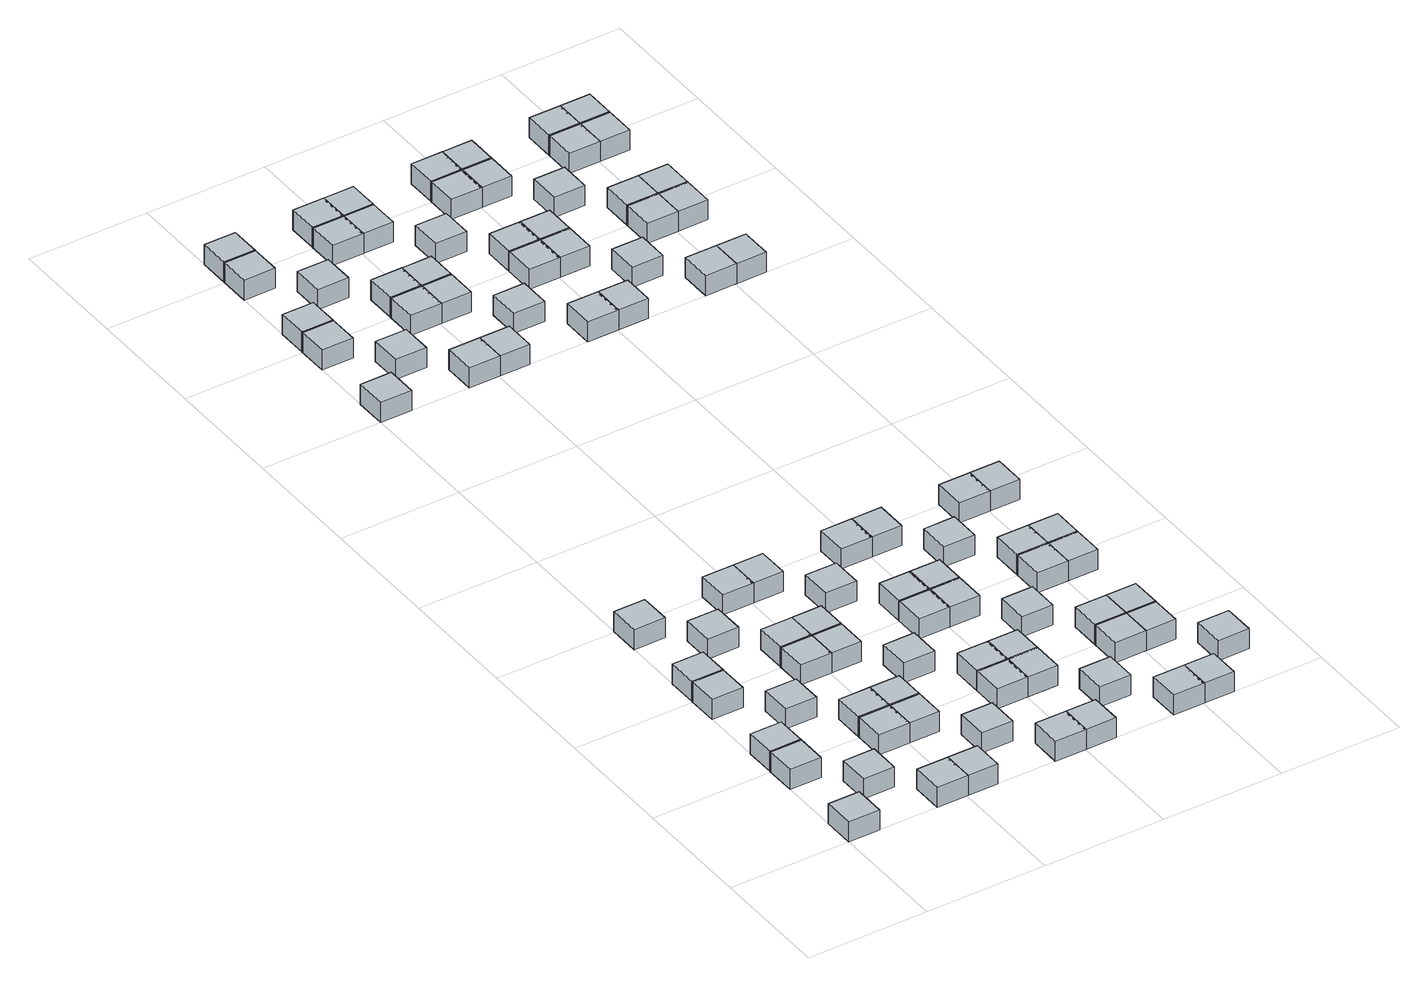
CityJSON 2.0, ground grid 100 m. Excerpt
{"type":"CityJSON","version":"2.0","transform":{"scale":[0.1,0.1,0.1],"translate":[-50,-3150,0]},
"CityObjects":{
"object1":{"type":"GenericCityObject","geometry":[{"type":"Solid","lod":"1","boundaries":[[[[0,1,2,3]],[[4,5,1,0]],[[5,6,2,1]],[[6,7,3,2]],[[7,4,0,3]],[[7,6,5,4]]]]}]},
"object2":{"type":"GenericCityObject","geometry":[{"type":"Solid","lod":"1","boundaries":[[[[8,9,10,11]],[[12,13,9,8]],[[13,14,10,9]],[[14,15,11,10]],[[15,12,8,11]],[[15,14,13,12]]]]}]},
"object3":{"type":"GenericCityObject","geometry":[{"type":"Solid","lod":"1","boundaries":[[[[16,17,18,19]],[[20,21,17,16]],[[21,22,18,17]],[[22,23,19,18]],[[23,20,16,19]],[[23,22,21,20]]]]}]},
"object4":{"type":"GenericCityObject","geometry":[{"type":"Solid","lod":"1","boundaries":[[[[24,25,26,27]],[[28,29,25,24]],[[29,30,26,25]],[[30,31,27,26]],[[31,28,24,27]],[[31,30,29,28]]]]}]},
"object5":{"type":"GenericCityObject","geometry":[{"type":"Solid","lod":"1","boundaries":[[[[32,33,34,35]],[[36,37,33,32]],[[37,38,34,33]],[[38,39,35,34]],[[39,36,32,35]],[[39,38,37,36]]]]}]},
"object6":{"type":"GenericCityObject","geometry":[{"type":"Solid","lod":"1","boundaries":[[[[40,41,42,43]],[[44,45,41,40]],[[45,46,42,41]],[[46,47,43,42]],[[47,44,40,43]],[[47,46,45,44]]]]}]},
"object7":{"type":"GenericCityObject","geometry":[{"type":"Solid","lod":"1","boundaries":[[[[48,49,50,51]],[[52,53,49,48]],[[53,54,50,49]],[[54,55,51,50]],[[55,52,48,51]],[[55,54,53,52]]]]}]},
"object8":{"type":"GenericCityObject","geometry":[{"type":"Solid","lod":"1","boundaries":[[[[56,57,58,59]],[[60,61,57,56]],[[61,62,58,57]],[[62,63,59,58]],[[63,60,56,59]],[[63,62,61,60]]]]}]},
"object9":{"type":"GenericCityObject","geometry":[{"type":"Solid","lod":"1","boundaries":[[[[64,65,66,67]],[[68,69,65,64]],[[69,70,66,65]],[[70,71,67,66]],[[71,68,64,67]],[[71,70,69,68]]]]}]},
"object10":{"type":"GenericCityObject","geometry":[{"type":"Solid","lod":"1","boundaries":[[[[72,73,74,75]],[[76,77,73,72]],[[77,78,74,73]],[[78,79,75,74]],[[79,76,72,75]],[[79,78,77,76]]]]}]},
"object11":{"type":"GenericCityObject","geometry":[{"type":"Solid","lod":"1","boundaries":[[[[80,81,82,83]],[[84,85,81,80]],[[85,86,82,81]],[[86,87,83,82]],[[87,84,80,83]],[[87,86,85,84]]]]}]},
"object12":{"type":"GenericCityObject","geometry":[{"type":"Solid","lod":"1","boundaries":[[[[88,89,90,91]],[[92,93,89,88]],[[93,94,90,89]],[[94,95,91,90]],[[95,92,88,91]],[[95,94,93,92]]]]}]},
"object13":{"type":"GenericCityObject","geometry":[{"type":"Solid","lod":"1","boundaries":[[[[96,97,98,99]],[[100,101,97,96]],[[101,102,98,97]],[[102,103,99,98]],[[103,100,96,99]],[[103,102,101,100]]]]}]},
"object14":{"type":"GenericCityObject","geometry":[{"type":"Solid","lod":"1","boundaries":[[[[104,105,106,107]],[[108,109,105,104]],[[109,110,106,105]],[[110,111,107,106]],[[111,108,104,107]],[[111,110,109,108]]]]}]},
"object15":{"type":"GenericCityObject","geometry":[{"type":"Solid","lod":"1","boundaries":[[[[112,113,114,115]],[[116,117,113,112]],[[117,118,114,113]],[[118,119,115,114]],[[119,116,112,115]],[[119,118,117,116]]]]}]},
"object16":{"type":"GenericCityObject","geometry":[{"type":"Solid","lod":"1","boundaries":[[[[120,121,122,123]],[[124,125,121,120]],[[125,126,122,121]],[[126,127,123,122]],[[127,124,120,123]],[[127,126,125,124]]]]}]},
"object17":{"type":"GenericCityObject","geometry":[{"type":"Solid","lod":"1","boundaries":[[[[128,129,130,131]],[[132,133,129,128]],[[133,134,130,129]],[[134,135,131,130]],[[135,132,128,131]],[[135,134,133,132]]]]}]},
"object18":{"type":"GenericCityObject","geometry":[{"type":"Solid","lod":"1","boundaries":[[[[136,137,138,139]],[[140,141,137,136]],[[141,142,138,137]],[[142,143,139,138]],[[143,140,136,139]],[[143,142,141,140]]]]}]},
"object19":{"type":"GenericCityObject","geometry":[{"type":"Solid","lod":"1","boundaries":[[[[144,145,146,147]],[[148,149,145,144]],[[149,150,146,145]],[[150,151,147,146]],[[151,148,144,147]],[[151,150,149,148]]]]}]},
"object20":{"type":"GenericCityObject","geometry":[{"type":"Solid","lod":"1","boundaries":[[[[152,153,154,155]],[[156,157,153,152]],[[157,158,154,153]],[[158,159,155,154]],[[159,156,152,155]],[[159,158,157,156]]]]}]},
"object21":{"type":"GenericCityObject","geometry":[{"type":"Solid","lod":"1","boundaries":[[[[160,161,162,163]],[[164,165,161,160]],[[165,166,162,161]],[[166,167,163,162]],[[167,164,160,163]],[[167,166,165,164]]]]}]},
"object22":{"type":"GenericCityObject","geometry":[{"type":"Solid","lod":"1","boundaries":[[[[168,169,170,171]],[[172,173,169,168]],[[173,174,170,169]],[[174,175,171,170]],[[175,172,168,171]],[[175,174,173,172]]]]}]},
"object23":{"type":"GenericCityObject","geometry":[{"type":"Solid","lod":"1","boundaries":[[[[176,177,178,179]],[[180,181,177,176]],[[181,182,178,177]],[[182,183,179,178]],[[183,180,176,179]],[[183,182,181,180]]]]}]},
"object24":{"type":"GenericCityObject","geometry":[{"type":"Solid","lod":"1","boundaries":[[[[184,185,186,187]],[[188,189,185,184]],[[189,190,186,185]],[[190,191,187,186]],[[191,188,184,187]],[[191,190,189,188]]]]}]},
"object25":{"type":"GenericCityObject","geometry":[{"type":"Solid","lod":"1","boundaries":[[[[192,193,194,195]],[[196,197,193,192]],[[197,198,194,193]],[[198,199,195,194]],[[199,196,192,195]],[[199,198,197,196]]]]}]},
"object26":{"type":"GenericCityObject","geometry":[{"type":"Solid","lod":"1","boundaries":[[[[200,201,202,203]],[[204,205,201,200]],[[205,206,202,201]],[[206,207,203,202]],[[207,204,200,203]],[[207,206,205,204]]]]}]},
"object27":{"type":"GenericCityObject","geometry":[{"type":"Solid","lod":"1","boundaries":[[[[208,209,210,211]],[[212,213,209,208]],[[213,214,210,209]],[[214,215,211,210]],[[215,212,208,211]],[[215,214,213,212]]]]}]},
"object28":{"type":"GenericCityObject","geometry":[{"type":"Solid","lod":"1","boundaries":[[[[216,217,218,219]],[[220,221,217,216]],[[221,222,218,217]],[[222,223,219,218]],[[223,220,216,219]],[[223,222,221,220]]]]}]},
"object29":{"type":"GenericCityObject","geometry":[{"type":"Solid","lod":"1","boundaries":[[[[224,225,226,227]],[[228,229,225,224]],[[229,230,226,225]],[[230,231,227,226]],[[231,228,224,227]],[[231,230,229,228]]]]}]},
"object30":{"type":"GenericCityObject","geometry":[{"type":"Solid","lod":"1","boundaries":[[[[232,233,234,235]],[[236,237,233,232]],[[237,238,234,233]],[[238,239,235,234]],[[239,236,232,235]],[[239,238,237,236]]]]}]},
"object31":{"type":"GenericCityObject","geometry":[{"type":"Solid","lod":"1","boundaries":[[[[240,241,242,243]],[[244,245,241,240]],[[245,246,242,241]],[[246,247,243,242]],[[247,244,240,243]],[[247,246,245,244]]]]}]},
"object32":{"type":"GenericCityObject","geometry":[{"type":"Solid","lod":"1","boundaries":[[[[248,249,250,251]],[[252,253,249,248]],[[253,254,250,249]],[[254,255,251,250]],[[255,252,248,251]],[[255,254,253,252]]]]}]},
"object33":{"type":"GenericCityObject","geometry":[{"type":"Solid","lod":"1","boundaries":[[[[256,257,258,259]],[[260,261,257,256]],[[261,262,258,257]],[[262,263,259,258]],[[263,260,256,259]],[[263,262,261,260]]]]}]},
"object34":{"type":"GenericCityObject","geometry":[{"type":"Solid","lod":"1","boundaries":[[[[264,265,266,267]],[[268,269,265,264]],[[269,270,266,265]],[[270,271,267,266]],[[271,268,264,267]],[[271,270,269,268]]]]}]},
"object35":{"type":"GenericCityObject","geometry":[{"type":"Solid","lod":"1","boundaries":[[[[272,273,274,275]],[[276,277,273,272]],[[277,278,274,273]],[[278,279,275,274]],[[279,276,272,275]],[[279,278,277,276]]]]}]},
"object36":{"type":"GenericCityObject","geometry":[{"type":"Solid","lod":"1","boundaries":[[[[280,281,282,283]],[[284,285,281,280]],[[285,286,282,281]],[[286,287,283,282]],[[287,284,280,283]],[[287,286,285,284]]]]}]},
"object37":{"type":"GenericCityObject","geometry":[{"type":"Solid","lod":"1","boundaries":[[[[288,289,290,291]],[[292,293,289,288]],[[293,294,290,289]],[[294,295,291,290]],[[295,292,288,291]],[[295,294,293,292]]]]}]},
"object38":{"type":"GenericCityObject","geometry":[{"type":"Solid","lod":"1","boundaries":[[[[296,297,298,299]],[[300,301,297,296]],[[301,302,298,297]],[[302,303,299,298]],[[303,300,296,299]],[[303,302,301,300]]]]}]},
"object39":{"type":"GenericCityObject","geometry":[{"type":"Solid","lod":"1","boundaries":[[[[304,305,306,307]],[[308,309,305,304]],[[309,310,306,305]],[[310,311,307,306]],[[311,308,304,307]],[[311,310,309,308]]]]}]},
"object40":{"type":"GenericCityObject","geometry":[{"type":"Solid","lod":"1","boundaries":[[[[312,313,314,315]],[[316,317,313,312]],[[317,318,314,313]],[[318,319,315,314]],[[319,316,312,315]],[[319,318,317,316]]]]}]},
"object41":{"type":"GenericCityObject","geometry":[{"type":"Solid","lod":"1","boundaries":[[[[320,321,322,323]],[[324,325,321,320]],[[325,326,322,321]],[[326,327,323,322]],[[327,324,320,323]],[[327,326,325,324]]]]}]},
"object42":{"type":"GenericCityObject","geometry":[{"type":"Solid","lod":"1","boundaries":[[[[328,329,330,331]],[[332,333,329,328]],[[333,334,330,329]],[[334,335,331,330]],[[335,332,328,331]],[[335,334,333,332]]]]}]},
"object43":{"type":"GenericCityObject","geometry":[{"type":"Solid","lod":"1","boundaries":[[[[336,337,338,339]],[[340,341,337,336]],[[341,342,338,337]],[[342,343,339,338]],[[343,340,336,339]],[[343,342,341,340]]]]}]},
"object44":{"type":"GenericCityObject","geometry":[{"type":"Solid","lod":"1","boundaries":[[[[344,345,346,347]],[[348,349,345,344]],[[349,350,346,345]],[[350,351,347,346]],[[351,348,344,347]],[[351,350,349,348]]]]}]},
"object45":{"type":"GenericCityObject","geometry":[{"type":"Solid","lod":"1","boundaries":[[[[352,353,354,355]],[[356,357,353,352]],[[357,358,354,353]],[[358,359,355,354]],[[359,356,352,355]],[[359,358,357,356]]]]}]},
"object46":{"type":"GenericCityObject","geometry":[{"type":"Solid","lod":"1","boundaries":[[[[360,361,362,363]],[[364,365,361,360]],[[365,366,362,361]],[[366,367,363,362]],[[367,364,360,363]],[[367,366,365,364]]]]}]},
"object47":{"type":"GenericCityObject","geometry":[{"type":"Solid","lod":"1","boundaries":[[[[368,369,370,371]],[[372,373,369,368]],[[373,374,370,369]],[[374,375,371,370]],[[375,372,368,371]],[[375,374,373,372]]]]}]},
"object48":{"type":"GenericCityObject","geometry":[{"type":"Solid","lod":"1","boundaries":[[[[376,377,378,379]],[[380,381,377,376]],[[381,382,378,377]],[[382,383,379,378]],[[383,380,376,379]],[[383,382,381,380]]]]}]},
"object49":{"type":"GenericCityObject","geometry":[{"type":"Solid","lod":"1","boundaries":[[[[384,385,386,387]],[[388,389,385,384]],[[389,390,386,385]],[[390,391,387,386]],[[391,388,384,387]],[[391,390,389,388]]]]}]},
"object50":{"type":"GenericCityObject","geometry":[{"type":"Solid","lod":"1","boundaries":[[[[392,393,394,395]],[[396,397,393,392]],[[397,398,394,393]],[[398,399,395,394]],[[399,396,392,395]],[[399,398,397,396]]]]}]},
"object51":{"type":"GenericCityObject","geometry":[{"type":"Solid","lod":"1","boundaries":[[[[400,401,402,403]],[[404,405,401,400]],[[405,406,402,401]],[[406,407,403,402]],[[407,404,400,403]],[[407,406,405,404]]]]}]},
"object52":{"type":"GenericCityObject","geometry":[{"type":"Solid","lod":"1","boundaries":[[[[408,409,410,411]],[[412,413,409,408]],[[413,414,410,409]],[[414,415,411,410]],[[415,412,408,411]],[[415,414,413,412]]]]}]},
"object53":{"type":"GenericCityObject","geometry":[{"type":"Solid","lod":"1","boundaries":[[[[416,417,418,419]],[[420,421,417,416]],[[421,422,418,417]],[[422,423,419,418]],[[423,420,416,419]],[[423,422,421,420]]]]}]},
"object54":{"type":"GenericCityObject","geometry":[{"type":"Solid","lod":"1","boundaries":[[[[424,425,426,427]],[[428,429,425,424]],[[429,430,426,425]],[[430,431,427,426]],[[431,428,424,427]],[[431,430,429,428]]]]}]},
"object55":{"type":"GenericCityObject","geometry":[{"type":"Solid","lod":"1","boundaries":[[[[432,433,434,435]],[[436,437,433,432]],[[437,438,434,433]],[[438,439,435,434]],[[439,436,432,435]],[[439,438,437,436]]]]}]},
"object56":{"type":"GenericCityObject","geometry":[{"type":"Solid","lod":"1","boundaries":[[[[440,441,442,443]],[[444,445,441,440]],[[445,446,442,441]],[[446,447,443,442]],[[447,444,440,443]],[[447,446,445,444]]]]}]},
"object57":{"type":"GenericCityObject","geometry":[{"type":"Solid","lod":"1","boundaries":[[[[448,449,450,451]],[[452,453,449,448]],[[453,454,450,449]],[[454,455,451,450]],[[455,452,448,451]],[[455,454,453,452]]]]}]},
"object58":{"type":"GenericCityObject","geometry":[{"type":"Solid","lod":"1","boundaries":[[[[456,457,458,459]],[[460,461,457,456]],[[461,462,458,457]],[[462,463,459,458]],[[463,460,456,459]],[[463,462,461,460]]]]}]},
"object59":{"type":"GenericCityObject","geometry":[{"type":"Solid","lod":"1","boundaries":[[[[464,465,466,467]],[[468,469,465,464]],[[469,470,466,465]],[[470,471,467,466]],[[471,468,464,467]],[[471,470,469,468]]]]}]},
"object60":{"type":"GenericCityObject","geometry":[{"type":"Solid","lod":"1","boundaries":[[[[472,473,474,475]],[[476,477,473,472]],[[477,478,474,473]],[[478,479,475,474]],[[479,476,472,475]],[[479,478,477,476]]]]}]},
"object61":{"type":"GenericCityObject","geometry":[{"type":"Solid","lod":"1","boundaries":[[[[480,481,482,483]],[[484,485,481,480]],[[485,486,482,481]],[[486,487,483,482]],[[487,484,480,483]],[[487,486,485,484]]]]}]},
"object62":{"type":"GenericCityObject","geometry":[{"type":"Solid","lod":"1","boundaries":[[[[488,489,490,491]],[[492,493,489,488]],[[493,494,490,489]],[[494,495,491,490]],[[495,492,488,491]],[[495,494,493,492]]]]}]},
"object63":{"type":"GenericCityObject","geometry":[{"type":"Solid","lod":"1","boundaries":[[[[496,497,498,499]],[[500,501,497,496]],[[501,502,498,497]],[[502,503,499,498]],[[503,500,496,499]],[[503,502,501,500]]]]}]},
"object64":{"type":"GenericCityObject","geometry":[{"type":"Solid","lod":"1","boundaries":[[[[504,505,506,507]],[[508,509,505,504]],[[509,510,506,505]],[[510,511,507,506]],[[511,508,504,507]],[[511,510,509,508]]]]}]},
"object65":{"type":"GenericCityObject","geometry":[{"type":"Solid","lod":"1","boundaries":[[[[512,513,514,515]],[[516,517,513,512]],[[517,518,514,513]],[[518,519,515,514]],[[519,516,512,515]],[[519,518,517,516]]]]}]},
"object66":{"type":"GenericCityObject","geometry":[{"type":"Solid","lod":"1","boundaries":[[[[520,521,522,523]],[[524,525,521,520]],[[525,526,522,521]],[[526,527,523,522]],[[527,524,520,523]],[[527,526,525,524]]]]}]},
"object67":{"type":"GenericCityObject","geometry":[{"type":"Solid","lod":"1","boundaries":[[[[528,529,530,531]],[[532,533,529,528]],[[533,534,530,529]],[[534,535,531,530]],[[535,532,528,531]],[[535,534,533,532]]]]}]},
"object68":{"type":"GenericCityObject","geometry":[{"type":"Solid","lod":"1","boundaries":[[[[536,537,538,539]],[[540,541,537,536]],[[541,542,538,537]],[[542,543,539,538]],[[543,540,536,539]],[[543,542,541,540]]]]}]},
"object69":{"type":"GenericCityObject","geometry":[{"type":"Solid","lod":"1","boundaries":[[[[544,545,546,547]],[[548,549,545,544]],[[549,550,546,545]],[[550,551,547,546]],[[551,548,544,547]],[[551,550,549,548]]]]}]},
"object70":{"type":"GenericCityObject","geometry":[{"type":"Solid","lod":"1","boundaries":[[[[552,553,554,555]],[[556,557,553,552]],[[557,558,554,553]],[[558,559,555,554]],[[559,556,552,555]],[[559,558,557,556]]]]}]},
"object71":{"type":"GenericCityObject","geometry":[{"type":"Solid","lod":"1","boundaries":[[[[560,561,562,563]],[[564,565,561,560]],[[565,566,562,561]],[[566,567,563,562]],[[567,564,560,563]],[[567,566,565,564]]]]}]},
"object72":{"type":"GenericCityObject","geometry":[{"type":"Solid","lod":"1","boundaries":[[[[568,569,570,571]],[[572,573,569,568]],[[573,574,570,569]],[[574,575,571,570]],[[575,572,568,571]],[[575,574,573,572]]]]}]},
"object73":{"type":"GenericCityObject","geometry":[{"type":"Solid","lod":"1","boundaries":[[[[576,577,578,579]],[[580,581,577,576]],[[581,582,578,577]],[[582,583,579,578]],[[583,580,576,579]],[[583,582,581,580]]]]}]},
"object74":{"type":"GenericCityObject","geometry":[{"type":"Solid","lod":"1","boundaries":[[[[584,585,586,587]],[[588,589,585,584]],[[589,590,586,585]],[[590,591,587,586]],[[591,588,584,587]],[[591,590,589,588]]]]}]},
"object75":{"type":"GenericCityObject","geometry":[{"type":"Solid","lod":"1","boundaries":[[[[592,593,594,595]],[[596,597,593,592]],[[597,598,594,593]],[[598,599,595,594]],[[599,596,592,595]],[[599,598,597,596]]]]}]},
"object76":{"type":"GenericCityObject","geometry":[{"type":"Solid","lod":"1","boundaries":[[[[600,601,602,603]],[[604,605,601,600]],[[605,606,602,601]],[[606,607,603,602]],[[607,604,600,603]],[[607,606,605,604]]]]}]},
"object77":{"type":"GenericCityObject","geometry":[{"type":"Solid","lod":"1","boundaries":[[[[608,609,610,611]],[[612,613,609,608]],[[613,614,610,609]],[[614,615,611,610]],[[615,612,608,611]],[[615,614,613,612]]]]}]},
"object78":{"type":"GenericCityObject","geometry":[{"type":"Solid","lod":"1","boundaries":[[[[616,617,618,619]],[[620,621,617,616]],[[621,622,618,617]],[[622,623,619,618]],[[623,620,616,619]],[[623,622,621,620]]]]}]},
"object79":{"type":"GenericCityObject","geometry":[{"type":"Solid","lod":"1","boundaries":[[[[624,625,626,627]],[[628,629,625,624]],[[629,630,626,625]],[[630,631,627,626]],[[631,628,624,627]],[[631,630,629,628]]]]}]},
"object80":{"type":"GenericCityObject","geometry":[{"type":"Solid","lod":"1","boundaries":[[[[632,633,634,635]],[[636,637,633,632]],[[637,638,634,633]],[[638,639,635,634]],[[639,636,632,635]],[[639,638,637,636]]]]}]},
"object81":{"type":"GenericCityObject","geometry":[{"type":"Solid","lod":"1","boundaries":[[[[640,641,642,643]],[[644,645,641,640]],[[645,646,642,641]],[[646,647,643,642]],[[647,644,640,643]],[[647,646,645,644]]]]}]},
"object82":{"type":"GenericCityObject","geometry":[{"type":"Solid","lod":"1","boundaries":[[[[648,649,650,651]],[[652,653,649,648]],[[653,654,650,649]],[[654,655,651,650]],[[655,652,648,651]],[[655,654,653,652]]]]}]},
"object83":{"type":"GenericCityObject","geometry":[{"type":"Solid","lod":"1","boundaries":[[[[656,657,658,659]],[[660,661,657,656]],[[661,662,658,657]],[[662,663,659,658]],[[663,660,656,659]],[[663,662,661,660]]]]}]},
"object84":{"type":"GenericCityObject","geometry":[{"type":"Solid","lod":"1","boundaries":[[[[664,665,666,667]],[[668,669,665,664]],[[669,670,666,665]],[[670,671,667,666]],[[671,668,664,667]],[[671,670,669,668]]]]}]},
"object85":{"type":"GenericCityObject","geometry":[{"type":"Solid","lod":"1","boundaries":[[[[672,673,674,675]],[[676,677,673,672]],[[677,678,674,673]],[[678,679,675,674]],[[679,676,672,675]],[[679,678,677,676]]]]}]},
"object86":{"type":"GenericCityObject","geometry":[{"type":"Solid","lod":"1","boundaries":[[[[680,681,682,683]],[[684,685,681,680]],[[685,686,682,681]],[[686,687,683,682]],[[687,684,680,683]],[[687,686,685,684]]]]}]},
"object87":{"type":"GenericCityObject","geometry":[{"type":"Solid","lod":"1","boundaries":[[[[688,689,690,691]],[[692,693,689,688]],[[693,694,690,689]],[[694,695,691,690]],[[695,692,688,691]],[[695,694,693,692]]]]}]},
"object88":{"type":"GenericCityObject","geometry":[{"type":"Solid","lod":"1","boundaries":[[[[696,697,698,699]],[[700,701,697,696]],[[701,702,698,697]],[[702,703,699,698]],[[703,700,696,699]],[[703,702,701,700]]]]}]},
"object89":{"type":"GenericCityObject","geometry":[{"type":"Solid","lod":"1","boundaries":[[[[704,705,706,707]],[[708,709,705,704]],[[709,710,706,705]],[[710,711,707,706]],[[711,708,704,707]],[[711,710,709,708]]]]}]},
"object90":{"type":"GenericCityObject","geometry":[{"type":"Solid","lod":"1","boundaries":[[[[712,713,714,715]],[[716,717,713,712]],[[717,718,714,713]],[[718,719,715,714]],[[719,716,712,715]],[[719,718,717,716]]]]}]},
"object91":{"type":"GenericCityObject","geometry":[{"type":"Solid","lod":"1","boundaries":[[[[720,721,722,723]],[[724,725,721,720]],[[725,726,722,721]],[[726,727,723,722]],[[727,724,720,723]],[[727,726,725,724]]]]}]},
"object92":{"type":"GenericCityObject","geometry":[{"type":"Solid","lod":"1","boundaries":[[[[728,729,730,731]],[[732,733,729,728]],[[733,734,730,729]],[[734,735,731,730]],[[735,732,728,731]],[[735,734,733,732]]]]}]},
"object93":{"type":"GenericCityObject","geometry":[{"type":"Solid","lod":"1","boundaries":[[[[736,737,738,739]],[[740,741,737,736]],[[741,742,738,737]],[[742,743,739,738]],[[743,740,736,739]],[[743,742,741,740]]]]}]}
},
"vertices":[
[0,0,0],[262,0,0],[262,262,0],[0,262,0],[0,0,175],[262,0,175],[262,262,175],[0,262,175],
[0,750,0],[262,750,0],[262,1012,0],[0,1012,0],[0,750,175],[262,750,175],[262,1012,175],[0,1012,175],
[0,1000,0],[262,1000,0],[262,1262,0],[0,1262,0],[0,1000,175],[262,1000,175],[262,1262,175],[0,1262,175],
[370,370,0],[632,370,0],[632,632,0],[370,632,0],[370,370,175],[632,370,175],[632,632,175],[370,632,175],
[0,1750,0],[262,1750,0],[262,2012,0],[0,2012,0],[0,1750,175],[262,1750,175],[262,2012,175],[0,2012,175],
[0,2000,0],[262,2000,0],[262,2262,0],[0,2262,0],[0,2000,175],[262,2000,175],[262,2262,175],[0,2262,175],
[750,0,0],[1012,0,0],[1012,262,0],[750,262,0],[750,0,175],[1012,0,175],[1012,262,175],[750,262,175],
[370,1370,0],[632,1370,0],[632,1632,0],[370,1632,0],[370,1370,175],[632,1370,175],[632,1632,175],[370,1632,175],
[0,2750,0],[262,2750,0],[262,3012,0],[0,3012,0],[0,2750,175],[262,2750,175],[262,3012,175],[0,3012,175],
[750,750,0],[1012,750,0],[1012,1012,0],[750,1012,0],[750,750,175],[1012,750,175],[1012,1012,175],[750,1012,175],
[1000,0,0],[1262,0,0],[1262,262,0],[1000,262,0],[1000,0,175],[1262,0,175],[1262,262,175],[1000,262,175],
[750,1000,0],[1012,1000,0],[1012,1262,0],[750,1262,0],[750,1000,175],[1012,1000,175],[1012,1262,175],[750,1262,175],
[370,2370,0],[632,2370,0],[632,2632,0],[370,2632,0],[370,2370,175],[632,2370,175],[632,2632,175],[370,2632,175],
[1000,750,0],[1262,750,0],[1262,1012,0],[1000,1012,0],[1000,750,175],[1262,750,175],[1262,1012,175],[1000,1012,175],
[750,1750,0],[1012,1750,0],[1012,2012,0],[750,2012,0],[750,1750,175],[1012,1750,175],[1012,2012,175],[750,2012,175],
[1000,1000,0],[1262,1000,0],[1262,1262,0],[1000,1262,0],[1000,1000,175],[1262,1000,175],[1262,1262,175],[1000,1262,175],
[750,2000,0],[1012,2000,0],[1012,2262,0],[750,2262,0],[750,2000,175],[1012,2000,175],[1012,2262,175],[750,2262,175],
[1370,370,0],[1632,370,0],[1632,632,0],[1370,632,0],[1370,370,175],[1632,370,175],[1632,632,175],[1370,632,175],
[1000,1750,0],[1262,1750,0],[1262,2012,0],[1000,2012,0],[1000,1750,175],[1262,1750,175],[1262,2012,175],[1000,2012,175],
[750,2750,0],[1012,2750,0],[1012,3012,0],[750,3012,0],[750,2750,175],[1012,2750,175],[1012,3012,175],[750,3012,175],
[1000,2000,0],[1262,2000,0],[1262,2262,0],[1000,2262,0],[1000,2000,175],[1262,2000,175],[1262,2262,175],[1000,2262,175],
[1750,0,0],[2012,0,0],[2012,262,0],[1750,262,0],[1750,0,175],[2012,0,175],[2012,262,175],[1750,262,175],
[1370,1370,0],[1632,1370,0],[1632,1632,0],[1370,1632,0],[1370,1370,175],[1632,1370,175],[1632,1632,175],[1370,1632,175],
[0,6000,0],[262,6000,0],[262,6262,0],[0,6262,0],[0,6000,175],[262,6000,175],[262,6262,175],[0,6262,175],
[1000,2750,0],[1262,2750,0],[1262,3012,0],[1000,3012,0],[1000,2750,175],[1262,2750,175],[1262,3012,175],[1000,3012,175],
[1750,750,0],[2012,750,0],[2012,1012,0],[1750,1012,0],[1750,750,175],[2012,750,175],[2012,1012,175],[1750,1012,175],
[2000,0,0],[2262,0,0],[2262,262,0],[2000,262,0],[2000,0,175],[2262,0,175],[2262,262,175],[2000,262,175],
[0,6750,0],[262,6750,0],[262,7012,0],[0,7012,0],[0,6750,175],[262,6750,175],[262,7012,175],[0,7012,175],
[1750,1000,0],[2012,1000,0],[2012,1262,0],[1750,1262,0],[1750,1000,175],[2012,1000,175],[2012,1262,175],[1750,1262,175],
[1370,2370,0],[1632,2370,0],[1632,2632,0],[1370,2632,0],[1370,2370,175],[1632,2370,175],[1632,2632,175],[1370,2632,175],
[0,7000,0],[262,7000,0],[262,7262,0],[0,7262,0],[0,7000,175],[262,7000,175],[262,7262,175],[0,7262,175],
[2000,750,0],[2262,750,0],[2262,1012,0],[2000,1012,0],[2000,750,175],[2262,750,175],[2262,1012,175],[2000,1012,175],
[1750,1750,0],[2012,1750,0],[2012,2012,0],[1750,2012,0],[1750,1750,175],[2012,1750,175],[2012,2012,175],[1750,2012,175],
[370,6370,0],[632,6370,0],[632,6632,0],[370,6632,0],[370,6370,175],[632,6370,175],[632,6632,175],[370,6632,175],
[2000,1000,0],[2262,1000,0],[2262,1262,0],[2000,1262,0],[2000,1000,175],[2262,1000,175],[2262,1262,175],[2000,1262,175],
[0,7750,0],[262,7750,0],[262,8012,0],[0,8012,0],[0,7750,175],[262,7750,175],[262,8012,175],[0,8012,175],
[1750,2000,0],[2012,2000,0],[2012,2262,0],[1750,2262,0],[1750,2000,175],[2012,2000,175],[2012,2262,175],[1750,2262,175],
[0,8000,0],[262,8000,0],[262,8262,0],[0,8262,0],[0,8000,175],[262,8000,175],[262,8262,175],[0,8262,175],
[2370,370,0],[2632,370,0],[2632,632,0],[2370,632,0],[2370,370,175],[2632,370,175],[2632,632,175],[2370,632,175],
[2000,1750,0],[2262,1750,0],[2262,2012,0],[2000,2012,0],[2000,1750,175],[2262,1750,175],[2262,2012,175],[2000,2012,175],
[750,6000,0],[1012,6000,0],[1012,6262,0],[750,6262,0],[750,6000,175],[1012,6000,175],[1012,6262,175],[750,6262,175],
[1750,2750,0],[2012,2750,0],[2012,3012,0],[1750,3012,0],[1750,2750,175],[2012,2750,175],[2012,3012,175],[1750,3012,175],
[370,7370,0],[632,7370,0],[632,7632,0],[370,7632,0],[370,7370,175],[632,7370,175],[632,7632,175],[370,7632,175],
[2000,2000,0],[2262,2000,0],[2262,2262,0],[2000,2262,0],[2000,2000,175],[2262,2000,175],[2262,2262,175],[2000,2262,175],
[2750,0,0],[3012,0,0],[3012,262,0],[2750,262,0],[2750,0,175],[3012,0,175],[3012,262,175],[2750,262,175],
[750,6750,0],[1012,6750,0],[1012,7012,0],[750,7012,0],[750,6750,175],[1012,6750,175],[1012,7012,175],[750,7012,175],
[2370,1370,0],[2632,1370,0],[2632,1632,0],[2370,1632,0],[2370,1370,175],[2632,1370,175],[2632,1632,175],[2370,1632,175],
[1000,6000,0],[1262,6000,0],[1262,6262,0],[1000,6262,0],[1000,6000,175],[1262,6000,175],[1262,6262,175],[1000,6262,175],
[2000,2750,0],[2262,2750,0],[2262,3012,0],[2000,3012,0],[2000,2750,175],[2262,2750,175],[2262,3012,175],[2000,3012,175],
[750,7000,0],[1012,7000,0],[1012,7262,0],[750,7262,0],[750,7000,175],[1012,7000,175],[1012,7262,175],[750,7262,175],
[2750,750,0],[3012,750,0],[3012,1012,0],[2750,1012,0],[2750,750,175],[3012,750,175],[3012,1012,175],[2750,1012,175],
[3000,0,0],[3262,0,0],[3262,262,0],[3000,262,0],[3000,0,175],[3262,0,175],[3262,262,175],[3000,262,175],
[1000,6750,0],[1262,6750,0],[1262,7012,0],[1000,7012,0],[1000,6750,175],[1262,6750,175],[1262,7012,175],[1000,7012,175],
[2750,1000,0],[3012,1000,0],[3012,1262,0],[2750,1262,0],[2750,1000,175],[3012,1000,175],[3012,1262,175],[2750,1262,175],
[750,7750,0],[1012,7750,0],[1012,8012,0],[750,8012,0],[750,7750,175],[1012,7750,175],[1012,8012,175],[750,8012,175],
[2370,2370,0],[2632,2370,0],[2632,2632,0],[2370,2632,0],[2370,2370,175],[2632,2370,175],[2632,2632,175],[2370,2632,175],
[1000,7000,0],[1262,7000,0],[1262,7262,0],[1000,7262,0],[1000,7000,175],[1262,7000,175],[1262,7262,175],[1000,7262,175],
[750,8000,0],[1012,8000,0],[1012,8262,0],[750,8262,0],[750,8000,175],[1012,8000,175],[1012,8262,175],[750,8262,175],
[3000,750,0],[3262,750,0],[3262,1012,0],[3000,1012,0],[3000,750,175],[3262,750,175],[3262,1012,175],[3000,1012,175],
[2750,1750,0],[3012,1750,0],[3012,2012,0],[2750,2012,0],[2750,1750,175],[3012,1750,175],[3012,2012,175],[2750,2012,175],
[1370,6370,0],[1632,6370,0],[1632,6632,0],[1370,6632,0],[1370,6370,175],[1632,6370,175],[1632,6632,175],[1370,6632,175],
[3000,1000,0],[3262,1000,0],[3262,1262,0],[3000,1262,0],[3000,1000,175],[3262,1000,175],[3262,1262,175],[3000,1262,175],
[1000,7750,0],[1262,7750,0],[1262,8012,0],[1000,8012,0],[1000,7750,175],[1262,7750,175],[1262,8012,175],[1000,8012,175],
[2750,2000,0],[3012,2000,0],[3012,2262,0],[2750,2262,0],[2750,2000,175],[3012,2000,175],[3012,2262,175],[2750,2262,175],
[1000,8000,0],[1262,8000,0],[1262,8262,0],[1000,8262,0],[1000,8000,175],[1262,8000,175],[1262,8262,175],[1000,8262,175],
[3370,370,0],[3632,370,0],[3632,632,0],[3370,632,0],[3370,370,175],[3632,370,175],[3632,632,175],[3370,632,175],
[3000,1750,0],[3262,1750,0],[3262,2012,0],[3000,2012,0],[3000,1750,175],[3262,1750,175],[3262,2012,175],[3000,2012,175],
[1750,6000,0],[2012,6000,0],[2012,6262,0],[1750,6262,0],[1750,6000,175],[2012,6000,175],[2012,6262,175],[1750,6262,175],
[2750,2750,0],[3012,2750,0],[3012,3012,0],[2750,3012,0],[2750,2750,175],[3012,2750,175],[3012,3012,175],[2750,3012,175],
[1370,7370,0],[1632,7370,0],[1632,7632,0],[1370,7632,0],[1370,7370,175],[1632,7370,175],[1632,7632,175],[1370,7632,175],
[3000,2000,0],[3262,2000,0],[3262,2262,0],[3000,2262,0],[3000,2000,175],[3262,2000,175],[3262,2262,175],[3000,2262,175],
[1750,6750,0],[2012,6750,0],[2012,7012,0],[1750,7012,0],[1750,6750,175],[2012,6750,175],[2012,7012,175],[1750,7012,175],
[2000,6000,0],[2262,6000,0],[2262,6262,0],[2000,6262,0],[2000,6000,175],[2262,6000,175],[2262,6262,175],[2000,6262,175],
[3000,2750,0],[3262,2750,0],[3262,3012,0],[3000,3012,0],[3000,2750,175],[3262,2750,175],[3262,3012,175],[3000,3012,175],
[1750,7000,0],[2012,7000,0],[2012,7262,0],[1750,7262,0],[1750,7000,175],[2012,7000,175],[2012,7262,175],[1750,7262,175],
[2000,6750,0],[2262,6750,0],[2262,7012,0],[2000,7012,0],[2000,6750,175],[2262,6750,175],[2262,7012,175],[2000,7012,175],
[1750,7750,0],[2012,7750,0],[2012,8012,0],[1750,8012,0],[1750,7750,175],[2012,7750,175],[2012,8012,175],[1750,8012,175],
[2000,7000,0],[2262,7000,0],[2262,7262,0],[2000,7262,0],[2000,7000,175],[2262,7000,175],[2262,7262,175],[2000,7262,175],
[1750,8000,0],[2012,8000,0],[2012,8262,0],[1750,8262,0],[1750,8000,175],[2012,8000,175],[2012,8262,175],[1750,8262,175],
[2370,6370,0],[2632,6370,0],[2632,6632,0],[2370,6632,0],[2370,6370,175],[2632,6370,175],[2632,6632,175],[2370,6632,175],
[2000,7750,0],[2262,7750,0],[2262,8012,0],[2000,8012,0],[2000,7750,175],[2262,7750,175],[2262,8012,175],[2000,8012,175],
[2000,8000,0],[2262,8000,0],[2262,8262,0],[2000,8262,0],[2000,8000,175],[2262,8000,175],[2262,8262,175],[2000,8262,175],
[2750,6000,0],[3012,6000,0],[3012,6262,0],[2750,6262,0],[2750,6000,175],[3012,6000,175],[3012,6262,175],[2750,6262,175],
[2370,7370,0],[2632,7370,0],[2632,7632,0],[2370,7632,0],[2370,7370,175],[2632,7370,175],[2632,7632,175],[2370,7632,175],
[2750,6750,0],[3012,6750,0],[3012,7012,0],[2750,7012,0],[2750,6750,175],[3012,6750,175],[3012,7012,175],[2750,7012,175],
[3000,6000,0],[3262,6000,0],[3262,6262,0],[3000,6262,0],[3000,6000,175],[3262,6000,175],[3262,6262,175],[3000,6262,175],
[2750,7000,0],[3012,7000,0],[3012,7262,0],[2750,7262,0],[2750,7000,175],[3012,7000,175],[3012,7262,175],[2750,7262,175],
[3000,6750,0],[3262,6750,0],[3262,7012,0],[3000,7012,0],[3000,6750,175],[3262,6750,175],[3262,7012,175],[3000,7012,175],
[2750,7750,0],[3012,7750,0],[3012,8012,0],[2750,8012,0],[2750,7750,175],[3012,7750,175],[3012,8012,175],[2750,8012,175],
[3000,7000,0],[3262,7000,0],[3262,7262,0],[3000,7262,0],[3000,7000,175],[3262,7000,175],[3262,7262,175],[3000,7262,175],
[2750,8000,0],[3012,8000,0],[3012,8262,0],[2750,8262,0],[2750,8000,175],[3012,8000,175],[3012,8262,175],[2750,8262,175],
[3000,7750,0],[3262,7750,0],[3262,8012,0],[3000,8012,0],[3000,7750,175],[3262,7750,175],[3262,8012,175],[3000,8012,175],
[3000,8000,0],[3262,8000,0],[3262,8262,0],[3000,8262,0],[3000,8000,175],[3262,8000,175],[3262,8262,175],[3000,8262,175]
]}
